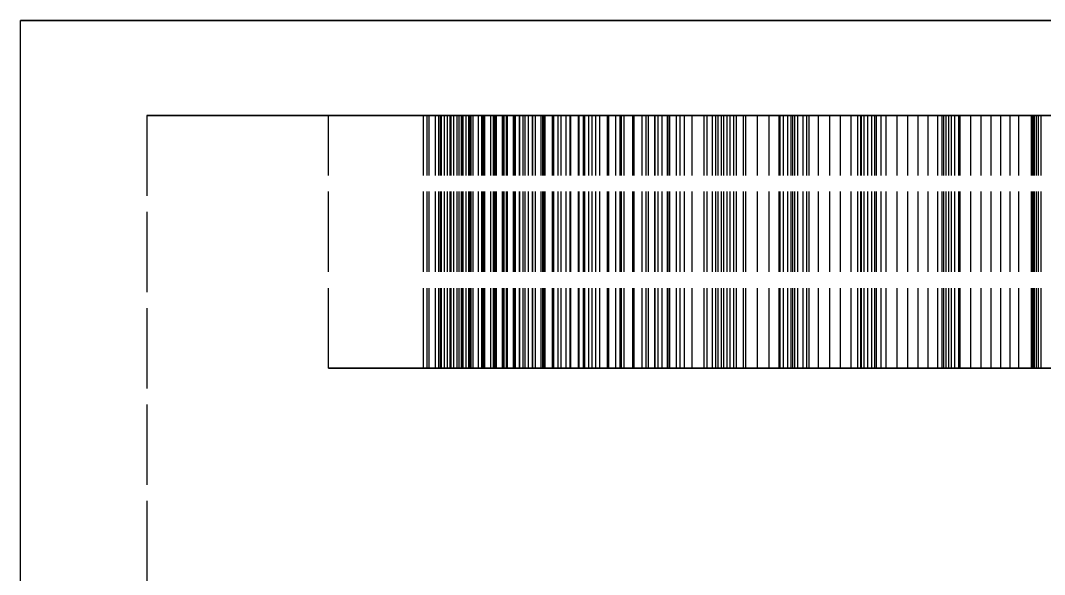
# Model space of a CAD drawing. Header units: millimetres. Extents: x -9 to 221, y -53 to 196.
# Drawn here: x 134.85 to 151.05, y 16.54 to 25.3 of the extents above; entities that cross this region are included whole.
import ezdxf

# ---------------------------------------------------------------- set-up
doc = ezdxf.new("R2010")
doc.units = ezdxf.units.MM
doc.linetypes.add('DASHED', pattern=[1.524, 1.27, -0.254])
doc.layers.add('HIDDEN', color=8, linetype='DASHED')
doc.layers.add('VISIBLE', color=7, linetype='CONTINUOUS')

msp = doc.modelspace()

# ---------------------------------------------------------------- linework, layer by layer
at = {"layer": 'HIDDEN'}
for points in [[(151.6119, 25.3), (150.85, 25.3), (150.0881, 25.3), (149.32619, 25.3), (148.56429, 25.3), (147.80238, 25.3), (147.04048, 25.3), (146.27857, 25.3), (145.51667, 25.3), (144.75476, 25.3), (143.99286, 25.3), (143.23095, 25.3), (142.46905, 25.3), (141.70714, 25.3), (140.94524, 25.3), (140.18333, 25.3), (139.42143, 25.3), (138.65952, 25.3), (137.89762, 25.3), (137.13571, 25.3), (136.37381, 25.3), (135.6119, 25.3), (134.85, 25.3)], [(151.51667, 23.8), (150.81825, 23.8), (150.11984, 23.8), (149.42143, 23.8), (148.72302, 23.8), (148.0246, 23.8), (147.32619, 23.8), (146.62778, 23.8), (145.92937, 23.8), (145.23095, 23.8), (144.53254, 23.8), (143.83413, 23.8), (143.13571, 23.8), (142.4373, 23.8), (141.73889, 23.8), (141.04048, 23.8), (140.34206, 23.8), (139.64365, 23.8), (138.94524, 23.8), (138.24683, 23.8), (137.54841, 23.8), (136.85, 23.8)], [(136.85, 23.8), (137.19921, 23.8), (137.54841, 23.8), (137.89762, 23.8), (138.24683, 23.8), (138.59603, 23.8), (138.94524, 23.8), (139.29444, 23.8), (139.64365, 23.8), (139.99286, 23.8), (140.34206, 23.8), (140.69127, 23.8), (141.04048, 23.8), (141.38968, 23.8), (141.73889, 23.8), (142.0881, 23.8), (142.4373, 23.8), (142.78651, 23.8), (143.13571, 23.8), (143.48492, 23.8), (143.83413, 23.8), (144.18333, 23.8), (144.53254, 23.8), (144.88175, 23.8), (145.23095, 23.8), (145.58016, 23.8), (145.92937, 23.8), (146.27857, 23.8), (146.62778, 23.8), (146.97698, 23.8), (147.32619, 23.8), (147.6754, 23.8), (148.0246, 23.8), (148.37381, 23.8), (148.72302, 23.8), (149.07222, 23.8), (149.42143, 23.8), (149.77063, 23.8), (150.11984, 23.8), (150.46905, 23.8), (150.81825, 23.8), (151.16746, 23.8)], [(136.85, 23.8), (136.85, -15.2)], [(151.26071, 23.8), (150.65357, 23.8), (150.04643, 23.8), (149.43929, 23.8), (148.83214, 23.8), (148.225, 23.8), (147.61786, 23.8), (147.01071, 23.8), (146.40357, 23.8), (145.79643, 23.8), (145.18929, 23.8), (144.58214, 23.8), (143.975, 23.8), (143.36786, 23.8), (142.76071, 23.8), (142.15357, 23.8), (141.54643, 23.8), (140.93929, 23.8), (140.33214, 23.8), (139.725, 23.8)], [(139.725, 23.8), (140.02857, 23.8), (140.33214, 23.8), (140.63571, 23.8), (140.93929, 23.8), (141.24286, 23.8), (141.54643, 23.8), (141.85, 23.8), (142.15357, 23.8), (142.45714, 23.8), (142.76071, 23.8), (143.06429, 23.8), (143.36786, 23.8), (143.67143, 23.8), (143.975, 23.8), (144.27857, 23.8), (144.58214, 23.8), (144.88571, 23.8), (145.18929, 23.8), (145.49286, 23.8), (145.79643, 23.8), (146.1, 23.8), (146.40357, 23.8), (146.70714, 23.8), (147.01071, 23.8), (147.31429, 23.8), (147.61786, 23.8), (147.92143, 23.8), (148.225, 23.8), (148.52857, 23.8), (148.83214, 23.8), (149.13571, 23.8), (149.43929, 23.8), (149.74286, 23.8), (150.04643, 23.8), (150.35, 23.8), (150.65357, 23.8), (150.95714, 23.8), (151.26071, 23.8)], [(139.725, 19.8), (139.725, 23.8)], [(141.4143, 23.8), (141.2258, 23.8)], [(141.2258, 23.8), (141.4143, 23.8)], [(141.2258, 19.8), (141.2258, 23.8)], [(141.2258, 19.8), (141.2258, 23.8)], [(141.31648, 23.8), (141.28548, 23.8)], [(141.28548, 23.8), (141.46556, 23.8)], [(141.46556, 23.8), (141.28548, 23.8)], [(141.28548, 23.8), (141.31648, 23.8)], [(141.28548, 19.8), (141.28548, 23.8)], [(141.28548, 19.8), (141.28548, 23.8)], [(141.51179, 23.8), (141.31648, 23.8)], [(141.31648, 23.8), (141.51179, 23.8)], [(141.31648, 19.8), (141.31648, 23.8)], [(141.31648, 19.8), (141.31648, 23.8)], [(141.60309, 23.8), (141.4143, 23.8)], [(141.4143, 23.8), (141.60309, 23.8)], [(141.4143, 19.8), (141.4143, 23.8)], [(141.4143, 19.8), (141.4143, 23.8)], [(141.46556, 23.8), (141.64653, 23.8)], [(141.64653, 23.8), (141.46556, 23.8)], [(141.46556, 19.8), (141.46556, 23.8)], [(141.46556, 19.8), (141.46556, 23.8)], [(141.55675, 23.8), (141.49502, 23.8)], [(141.49502, 23.8), (141.66515, 23.8)], [(141.66515, 23.8), (141.49502, 23.8)], [(141.49502, 23.8), (141.55675, 23.8)], [(141.49502, 19.8), (141.49502, 23.8)], [(141.49502, 19.8), (141.49502, 23.8)], [(141.7068, 23.8), (141.51179, 23.8)], [(141.51179, 23.8), (141.7068, 23.8)], [(141.51179, 19.8), (141.51179, 23.8)], [(141.51179, 19.8), (141.51179, 23.8)], [(141.7572, 23.8), (141.55675, 23.8)], [(141.55675, 23.8), (141.7572, 23.8)], [(141.55675, 19.8), (141.55675, 23.8)], [(141.55675, 19.8), (141.55675, 23.8)], [(141.7921, 23.8), (141.60309, 23.8)], [(141.60309, 23.8), (141.7921, 23.8)], [(141.60309, 19.8), (141.60309, 23.8)], [(141.60309, 19.8), (141.60309, 23.8)], [(141.64653, 23.8), (141.82832, 23.8)], [(141.82832, 23.8), (141.64653, 23.8)], [(141.64653, 19.8), (141.64653, 23.8)], [(141.64653, 19.8), (141.64653, 23.8)], [(141.66515, 23.8), (141.83674, 23.8)], [(141.83674, 23.8), (141.66515, 23.8)], [(141.66515, 19.8), (141.66515, 23.8)], [(141.66515, 19.8), (141.66515, 23.8)], [(141.90141, 23.8), (141.7068, 23.8)], [(141.7068, 23.8), (141.90141, 23.8)], [(141.7068, 19.8), (141.7068, 23.8)], [(141.7068, 19.8), (141.7068, 23.8)], [(141.95677, 23.8), (141.7572, 23.8)], [(141.7572, 23.8), (141.95677, 23.8)], [(141.7572, 19.8), (141.7572, 23.8)], [(141.7572, 19.8), (141.7572, 23.8)], [(141.98123, 23.8), (141.7921, 23.8)], [(141.7921, 23.8), (141.98123, 23.8)], [(141.7921, 19.8), (141.7921, 23.8)], [(141.7921, 19.8), (141.7921, 23.8)], [(141.82832, 23.8), (142.01089, 23.8)], [(142.01089, 23.8), (141.82832, 23.8)], [(141.82832, 19.8), (141.82832, 23.8)], [(141.82832, 19.8), (141.82832, 23.8)], [(141.83674, 23.8), (142.00977, 23.8)], [(142.00977, 23.8), (141.83674, 23.8)], [(141.83674, 19.8), (141.83674, 23.8)], [(141.83674, 19.8), (141.83674, 23.8)], [(141.94457, 23.8), (141.85262, 23.8)], [(141.85262, 23.8), (142.01135, 23.8)], [(142.01135, 23.8), (141.85262, 23.8)], [(141.85262, 23.8), (141.94457, 23.8)], [(141.85262, 19.8), (141.85262, 23.8)], [(141.85262, 19.8), (141.85262, 23.8)], [(142.09549, 23.8), (141.90141, 23.8)], [(141.90141, 23.8), (142.09549, 23.8)], [(141.90141, 19.8), (141.90141, 23.8)], [(141.90141, 19.8), (141.90141, 23.8)], [(142.14845, 23.8), (141.94457, 23.8)], [(141.94457, 23.8), (142.14845, 23.8)], [(141.94457, 19.8), (141.94457, 23.8)], [(141.94457, 19.8), (141.94457, 23.8)], [(142.15532, 23.8), (141.95677, 23.8)], [(141.95677, 23.8), (142.15532, 23.8)], [(141.95677, 19.8), (141.95677, 23.8)], [(141.95677, 19.8), (141.95677, 23.8)], [(142.1704, 23.8), (141.98123, 23.8)], [(141.98123, 23.8), (142.1704, 23.8)], [(141.98123, 19.8), (141.98123, 23.8)], [(141.98123, 19.8), (141.98123, 23.8)], [(142.00977, 23.8), (142.18421, 23.8)], [(142.18421, 23.8), (142.00977, 23.8)], [(142.00977, 19.8), (142.00977, 23.8)], [(142.00977, 19.8), (142.00977, 23.8)], [(142.01089, 23.8), (142.19419, 23.8)], [(142.19419, 23.8), (142.01089, 23.8)], [(142.01089, 19.8), (142.01089, 23.8)], [(142.01089, 19.8), (142.01089, 23.8)], [(142.01135, 23.8), (142.1721, 23.8)], [(142.1721, 23.8), (142.01135, 23.8)], [(142.01135, 19.8), (142.01135, 23.8)], [(142.01135, 19.8), (142.01135, 23.8)], [(142.28891, 23.8), (142.09549, 23.8)], [(142.09549, 23.8), (142.28891, 23.8)], [(142.09549, 19.8), (142.09549, 23.8)], [(142.09549, 19.8), (142.09549, 23.8)], [(142.35086, 23.8), (142.14845, 23.8)], [(142.14845, 23.8), (142.35086, 23.8)], [(142.14845, 19.8), (142.14845, 23.8)], [(142.14845, 19.8), (142.14845, 23.8)], [(142.35269, 23.8), (142.15532, 23.8)], [(142.15532, 23.8), (142.35269, 23.8)], [(142.15532, 19.8), (142.15532, 23.8)], [(142.15532, 19.8), (142.15532, 23.8)], [(142.3595, 23.8), (142.1704, 23.8)], [(142.1704, 23.8), (142.3595, 23.8)], [(142.1704, 19.8), (142.1704, 23.8)], [(142.1704, 19.8), (142.1704, 23.8)], [(142.1721, 23.8), (142.33489, 23.8)], [(142.33489, 23.8), (142.1721, 23.8)], [(142.1721, 19.8), (142.1721, 23.8)], [(142.1721, 19.8), (142.1721, 23.8)], [(142.18421, 23.8), (142.36008, 23.8)], [(142.36008, 23.8), (142.18421, 23.8)], [(142.18421, 19.8), (142.18421, 23.8)], [(142.18421, 19.8), (142.18421, 23.8)], [(142.19419, 23.8), (142.37819, 23.8)], [(142.37819, 23.8), (142.19419, 23.8)], [(142.19419, 19.8), (142.19419, 23.8)], [(142.19419, 19.8), (142.19419, 23.8)], [(142.4815, 23.8), (142.28891, 23.8)], [(142.28891, 23.8), (142.4815, 23.8)], [(142.28891, 19.8), (142.28891, 23.8)], [(142.28891, 19.8), (142.28891, 23.8)], [(142.33489, 23.8), (142.49972, 23.8)], [(142.49972, 23.8), (142.33489, 23.8)], [(142.33489, 19.8), (142.33489, 23.8)], [(142.33489, 19.8), (142.33489, 23.8)], [(142.55166, 23.8), (142.35086, 23.8)], [(142.35086, 23.8), (142.55166, 23.8)], [(142.35086, 19.8), (142.35086, 23.8)], [(142.35086, 19.8), (142.35086, 23.8)], [(142.54871, 23.8), (142.35269, 23.8)], [(142.35269, 23.8), (142.54871, 23.8)], [(142.35269, 19.8), (142.35269, 23.8)], [(142.35269, 19.8), (142.35269, 23.8)], [(142.47661, 23.8), (142.35524, 23.8)], [(142.35524, 23.8), (142.5012, 23.8)], [(142.5012, 23.8), (142.35524, 23.8)], [(142.35524, 23.8), (142.47661, 23.8)], [(142.35524, 19.8), (142.35524, 23.8)], [(142.35524, 19.8), (142.35524, 23.8)], [(142.37819, 23.8), (142.3595, 23.8)], [(142.3595, 23.8), (142.37819, 23.8)], [(142.3595, 19.8), (142.3595, 23.8)], [(142.3595, 19.8), (142.3595, 23.8)], [(142.36008, 23.8), (142.53741, 23.8)], [(142.53741, 23.8), (142.36008, 23.8)], [(142.36008, 19.8), (142.36008, 23.8)], [(142.36008, 19.8), (142.36008, 23.8)], [(142.37819, 19.8), (142.37819, 23.8)], [(142.37819, 19.8), (142.37819, 23.8)], [(142.68218, 23.8), (142.47661, 23.8)], [(142.47661, 23.8), (142.68218, 23.8)], [(142.47661, 19.8), (142.47661, 23.8)], [(142.47661, 19.8), (142.47661, 23.8)], [(142.53741, 23.8), (142.4815, 23.8)], [(142.4815, 23.8), (142.53741, 23.8)], [(142.4815, 19.8), (142.4815, 23.8)], [(142.4815, 19.8), (142.4815, 23.8)], [(142.49972, 23.8), (142.66666, 23.8)], [(142.66666, 23.8), (142.49972, 23.8)], [(142.49972, 19.8), (142.49972, 23.8)], [(142.49972, 19.8), (142.49972, 23.8)], [(142.5012, 23.8), (142.64975, 23.8)], [(142.64975, 23.8), (142.5012, 23.8)], [(142.5012, 19.8), (142.5012, 23.8)], [(142.5012, 19.8), (142.5012, 23.8)], [(142.53741, 19.8), (142.53741, 23.8)], [(142.53741, 19.8), (142.53741, 23.8)], [(142.74315, 23.8), (142.54871, 23.8)], [(142.54871, 23.8), (142.74315, 23.8)], [(142.54871, 19.8), (142.54871, 23.8)], [(142.54871, 19.8), (142.54871, 23.8)], [(142.75064, 23.8), (142.55166, 23.8)], [(142.55166, 23.8), (142.75064, 23.8)], [(142.55166, 19.8), (142.55166, 23.8)], [(142.55166, 19.8), (142.55166, 23.8)], [(142.64975, 23.8), (142.80091, 23.8)], [(142.80091, 23.8), (142.64975, 23.8)], [(142.64975, 19.8), (142.64975, 23.8)], [(142.64975, 19.8), (142.64975, 23.8)], [(142.66666, 23.8), (142.83581, 23.8)], [(142.83581, 23.8), (142.66666, 23.8)], [(142.66666, 19.8), (142.66666, 23.8)], [(142.66666, 19.8), (142.66666, 23.8)], [(142.88572, 23.8), (142.68218, 23.8)], [(142.68218, 23.8), (142.88572, 23.8)], [(142.68218, 19.8), (142.68218, 23.8)], [(142.68218, 19.8), (142.68218, 23.8)], [(142.83581, 23.8), (142.74315, 23.8)], [(142.74315, 23.8), (142.83581, 23.8)], [(142.74315, 19.8), (142.74315, 23.8)], [(142.74315, 19.8), (142.74315, 23.8)], [(142.94759, 23.8), (142.75064, 23.8)], [(142.75064, 23.8), (142.94759, 23.8)], [(142.75064, 19.8), (142.75064, 23.8)], [(142.75064, 19.8), (142.75064, 23.8)], [(142.80091, 23.8), (142.95473, 23.8)], [(142.95473, 23.8), (142.80091, 23.8)], [(142.80091, 19.8), (142.80091, 23.8)], [(142.80091, 19.8), (142.80091, 23.8)], [(142.83581, 19.8), (142.83581, 23.8)], [(142.83581, 19.8), (142.83581, 23.8)], [(143.08705, 23.8), (142.88572, 23.8)], [(142.88572, 23.8), (143.08705, 23.8)], [(142.88572, 19.8), (142.88572, 23.8)], [(142.88572, 19.8), (142.88572, 23.8)], [(143.14222, 23.8), (142.94759, 23.8)], [(142.94759, 23.8), (143.14222, 23.8)], [(142.94759, 19.8), (142.94759, 23.8)], [(142.94759, 19.8), (142.94759, 23.8)], [(142.95473, 23.8), (143.11131, 23.8)], [(143.11131, 23.8), (142.95473, 23.8)], [(142.95473, 19.8), (142.95473, 23.8)], [(142.95473, 19.8), (142.95473, 23.8)], [(143.14834, 23.8), (142.99858, 23.8)], [(142.99858, 23.8), (143.13055, 23.8)], [(143.13055, 23.8), (142.99858, 23.8)], [(142.99858, 23.8), (143.14834, 23.8)], [(142.99858, 19.8), (142.99858, 23.8)], [(142.99858, 19.8), (142.99858, 23.8)], [(143.28595, 23.8), (143.08705, 23.8)], [(143.08705, 23.8), (143.28595, 23.8)], [(143.08705, 19.8), (143.08705, 23.8)], [(143.08705, 19.8), (143.08705, 23.8)], [(143.11131, 23.8), (143.27083, 23.8)], [(143.27083, 23.8), (143.11131, 23.8)], [(143.11131, 19.8), (143.11131, 23.8)], [(143.11131, 19.8), (143.11131, 23.8)], [(143.13055, 23.8), (143.26562, 23.8)], [(143.26562, 23.8), (143.13055, 23.8)], [(143.13055, 19.8), (143.13055, 23.8)], [(143.13055, 19.8), (143.13055, 23.8)], [(143.27083, 23.8), (143.14222, 23.8)], [(143.14222, 23.8), (143.27083, 23.8)], [(143.14222, 19.8), (143.14222, 23.8)], [(143.14222, 19.8), (143.14222, 23.8)], [(143.35385, 23.8), (143.14834, 23.8)], [(143.14834, 23.8), (143.35385, 23.8)], [(143.14834, 19.8), (143.14834, 23.8)], [(143.14834, 19.8), (143.14834, 23.8)], [(143.26562, 23.8), (143.40385, 23.8)], [(143.40385, 23.8), (143.26562, 23.8)], [(143.26562, 19.8), (143.26562, 23.8)], [(143.26562, 19.8), (143.26562, 23.8)], [(143.27083, 19.8), (143.27083, 23.8)], [(143.27083, 19.8), (143.27083, 23.8)], [(143.48215, 23.8), (143.28595, 23.8)], [(143.28595, 23.8), (143.48215, 23.8)], [(143.28595, 19.8), (143.28595, 23.8)], [(143.28595, 19.8), (143.28595, 23.8)], [(143.55678, 23.8), (143.35385, 23.8)], [(143.35385, 23.8), (143.55678, 23.8)], [(143.35385, 19.8), (143.35385, 23.8)], [(143.35385, 19.8), (143.35385, 23.8)], [(143.40385, 23.8), (143.54535, 23.8)], [(143.54535, 23.8), (143.40385, 23.8)], [(143.40385, 19.8), (143.40385, 23.8)], [(143.40385, 19.8), (143.40385, 23.8)], [(143.6753, 23.8), (143.48215, 23.8)], [(143.48215, 23.8), (143.6753, 23.8)], [(143.48215, 19.8), (143.48215, 23.8)], [(143.48215, 19.8), (143.48215, 23.8)], [(143.54535, 23.8), (143.69024, 23.8)], [(143.69024, 23.8), (143.54535, 23.8)], [(143.54535, 19.8), (143.54535, 23.8)], [(143.54535, 19.8), (143.54535, 23.8)], [(143.75693, 23.8), (143.55678, 23.8)], [(143.55678, 23.8), (143.75693, 23.8)], [(143.55678, 19.8), (143.55678, 23.8)], [(143.55678, 19.8), (143.55678, 23.8)], [(143.83877, 23.8), (143.6753, 23.8)], [(143.6753, 23.8), (143.83877, 23.8)], [(143.6753, 19.8), (143.6753, 23.8)], [(143.6753, 19.8), (143.6753, 23.8)], [(143.69024, 23.8), (143.83877, 23.8)], [(143.83877, 23.8), (143.69024, 23.8)], [(143.69024, 19.8), (143.69024, 23.8)], [(143.69024, 19.8), (143.69024, 23.8)], [(143.95404, 23.8), (143.75693, 23.8)], [(143.75693, 23.8), (143.95404, 23.8)], [(143.75693, 19.8), (143.75693, 23.8)], [(143.75693, 19.8), (143.75693, 23.8)], [(143.95404, 23.8), (143.77717, 23.8)], [(143.77717, 23.8), (143.894, 23.8)], [(143.894, 23.8), (143.77717, 23.8)], [(143.77717, 23.8), (143.95404, 23.8)], [(143.77717, 19.8), (143.77717, 23.8)], [(143.77717, 19.8), (143.77717, 23.8)], [(143.83877, 19.8), (143.83877, 23.8)], [(143.83877, 19.8), (143.83877, 23.8)], [(143.894, 23.8), (144.01445, 23.8)], [(144.01445, 23.8), (143.894, 23.8)], [(143.894, 19.8), (143.894, 23.8)], [(143.894, 19.8), (143.894, 23.8)], [(144.15774, 23.8), (143.95404, 23.8)], [(144.14782, 23.8), (143.95404, 23.8)], [(143.95404, 23.8), (144.14782, 23.8)], [(143.95404, 23.8), (144.15774, 23.8)], [(143.95404, 19.8), (143.95404, 23.8)], [(143.95404, 19.8), (143.95404, 23.8)], [(143.95404, 19.8), (143.95404, 23.8)], [(143.95404, 19.8), (143.95404, 23.8)], [(144.01445, 23.8), (144.13858, 23.8)], [(144.13858, 23.8), (144.01445, 23.8)], [(144.01445, 19.8), (144.01445, 23.8)], [(144.01445, 19.8), (144.01445, 23.8)], [(144.13858, 23.8), (144.26654, 23.8)], [(144.26654, 23.8), (144.13858, 23.8)], [(144.13858, 19.8), (144.13858, 23.8)], [(144.13858, 19.8), (144.13858, 23.8)], [(144.33785, 23.8), (144.14782, 23.8)], [(144.14782, 23.8), (144.33785, 23.8)], [(144.14782, 19.8), (144.14782, 23.8)], [(144.14782, 19.8), (144.14782, 23.8)], [(144.35832, 23.8), (144.15774, 23.8)], [(144.15774, 23.8), (144.35832, 23.8)], [(144.15774, 19.8), (144.15774, 23.8)], [(144.15774, 19.8), (144.15774, 23.8)], [(144.26654, 23.8), (144.39851, 23.8)], [(144.39851, 23.8), (144.26654, 23.8)], [(144.26654, 19.8), (144.26654, 23.8)], [(144.26654, 19.8), (144.26654, 23.8)], [(144.53478, 23.8), (144.33785, 23.8)], [(144.33785, 23.8), (144.53478, 23.8)], [(144.33785, 19.8), (144.33785, 23.8)], [(144.33785, 19.8), (144.33785, 23.8)], [(144.55557, 23.8), (144.35832, 23.8)], [(144.35832, 23.8), (144.55557, 23.8)], [(144.35832, 19.8), (144.35832, 23.8)], [(144.35832, 19.8), (144.35832, 23.8)], [(144.39851, 23.8), (144.53478, 23.8)], [(144.53478, 23.8), (144.39851, 23.8)], [(144.39851, 19.8), (144.39851, 23.8)], [(144.39851, 19.8), (144.39851, 23.8)], [(144.53478, 19.8), (144.53478, 23.8)], [(144.53478, 19.8), (144.53478, 23.8)], [(144.74922, 23.8), (144.55557, 23.8)], [(144.55557, 23.8), (144.74922, 23.8)], [(144.55557, 19.8), (144.55557, 23.8)], [(144.55557, 19.8), (144.55557, 23.8)], [(144.88682, 23.8), (144.68435, 23.8)], [(144.68435, 23.8), (144.78505, 23.8)], [(144.78505, 23.8), (144.68435, 23.8)], [(144.68435, 23.8), (144.88682, 23.8)], [(144.68435, 19.8), (144.68435, 23.8)], [(144.68435, 19.8), (144.68435, 23.8)], [(144.93892, 23.8), (144.74922, 23.8)], [(144.74922, 23.8), (144.93892, 23.8)], [(144.74922, 19.8), (144.74922, 23.8)], [(144.74922, 19.8), (144.74922, 23.8)], [(144.78505, 23.8), (144.88984, 23.8)], [(144.88984, 23.8), (144.78505, 23.8)], [(144.78505, 19.8), (144.78505, 23.8)], [(144.78505, 19.8), (144.78505, 23.8)], [(145.08697, 23.8), (144.88682, 23.8)], [(144.88682, 23.8), (145.08697, 23.8)], [(144.88682, 19.8), (144.88682, 23.8)], [(144.88682, 19.8), (144.88682, 23.8)], [(144.88984, 23.8), (144.99882, 23.8)], [(144.99882, 23.8), (144.88984, 23.8)], [(144.88984, 19.8), (144.88984, 23.8)], [(144.88984, 19.8), (144.88984, 23.8)], [(145.12421, 23.8), (144.93892, 23.8)], [(144.93892, 23.8), (145.12421, 23.8)], [(144.93892, 19.8), (144.93892, 23.8)], [(144.93892, 19.8), (144.93892, 23.8)], [(144.99882, 23.8), (145.11215, 23.8)], [(145.11215, 23.8), (144.99882, 23.8)], [(144.99882, 19.8), (144.99882, 23.8)], [(144.99882, 19.8), (144.99882, 23.8)], [(145.2835, 23.8), (145.08697, 23.8)], [(145.08697, 23.8), (145.2835, 23.8)], [(145.08697, 19.8), (145.08697, 23.8)], [(145.08697, 19.8), (145.08697, 23.8)], [(145.11215, 23.8), (145.23007, 23.8)], [(145.23007, 23.8), (145.11215, 23.8)], [(145.11215, 19.8), (145.11215, 23.8)], [(145.11215, 19.8), (145.11215, 23.8)], [(145.35292, 23.8), (145.12421, 23.8)], [(145.12421, 23.8), (145.35292, 23.8)], [(145.12421, 19.8), (145.12421, 23.8)], [(145.12421, 19.8), (145.12421, 23.8)], [(145.23007, 23.8), (145.35292, 23.8)], [(145.35292, 23.8), (145.23007, 23.8)], [(145.23007, 19.8), (145.23007, 23.8)], [(145.23007, 19.8), (145.23007, 23.8)], [(145.47618, 23.8), (145.2835, 23.8)], [(145.2835, 23.8), (145.47618, 23.8)], [(145.2835, 19.8), (145.2835, 23.8)], [(145.2835, 19.8), (145.2835, 23.8)], [(145.35292, 19.8), (145.35292, 23.8)], [(145.35292, 19.8), (145.35292, 23.8)], [(145.66471, 23.8), (145.47618, 23.8)], [(145.47618, 23.8), (145.66471, 23.8)], [(145.47618, 19.8), (145.47618, 23.8)], [(145.47618, 19.8), (145.47618, 23.8)], [(145.84871, 23.8), (145.66471, 23.8)], [(145.66471, 23.8), (145.84871, 23.8)], [(145.66471, 19.8), (145.66471, 23.8)], [(145.66471, 19.8), (145.66471, 23.8)], [(145.93874, 23.8), (145.71238, 23.8)], [(145.71238, 23.8), (145.79611, 23.8)], [(145.79611, 23.8), (145.71238, 23.8)], [(145.71238, 23.8), (145.93874, 23.8)], [(145.71238, 19.8), (145.71238, 23.8)], [(145.71238, 19.8), (145.71238, 23.8)], [(145.79611, 23.8), (145.88435, 23.8)], [(145.88435, 23.8), (145.79611, 23.8)], [(145.79611, 19.8), (145.79611, 23.8)], [(145.79611, 19.8), (145.79611, 23.8)], [(146.02767, 23.8), (145.84871, 23.8)], [(145.84871, 23.8), (146.02767, 23.8)], [(145.84871, 19.8), (145.84871, 23.8)], [(145.84871, 19.8), (145.84871, 23.8)], [(145.88435, 23.8), (145.97724, 23.8)], [(145.97724, 23.8), (145.88435, 23.8)], [(145.88435, 19.8), (145.88435, 23.8)], [(145.88435, 19.8), (145.88435, 23.8)], [(146.13362, 23.8), (145.93874, 23.8)], [(145.93874, 23.8), (146.13362, 23.8)], [(145.93874, 19.8), (145.93874, 23.8)], [(145.93874, 19.8), (145.93874, 23.8)], [(145.97724, 23.8), (146.07497, 23.8)], [(146.07497, 23.8), (145.97724, 23.8)], [(145.97724, 19.8), (145.97724, 23.8)], [(145.97724, 19.8), (145.97724, 23.8)], [(146.28622, 23.8), (146.02767, 23.8)], [(146.02767, 23.8), (146.28622, 23.8)], [(146.02767, 19.8), (146.02767, 23.8)], [(146.02767, 19.8), (146.02767, 23.8)], [(146.07497, 23.8), (146.17783, 23.8)], [(146.17783, 23.8), (146.07497, 23.8)], [(146.07497, 19.8), (146.07497, 23.8)], [(146.07497, 19.8), (146.07497, 23.8)], [(146.32442, 23.8), (146.13362, 23.8)], [(146.13362, 23.8), (146.32442, 23.8)], [(146.13362, 19.8), (146.13362, 23.8)], [(146.13362, 19.8), (146.13362, 23.8)], [(146.17783, 23.8), (146.28622, 23.8)], [(146.28622, 23.8), (146.17783, 23.8)], [(146.17783, 19.8), (146.17783, 23.8)], [(146.17783, 19.8), (146.17783, 23.8)], [(146.28622, 19.8), (146.28622, 23.8)], [(146.28622, 19.8), (146.28622, 23.8)], [(146.51088, 23.8), (146.32442, 23.8)], [(146.32442, 23.8), (146.51088, 23.8)], [(146.32442, 19.8), (146.32442, 23.8)], [(146.32442, 19.8), (146.32442, 23.8)], [(146.69268, 23.8), (146.51088, 23.8)], [(146.51088, 23.8), (146.69268, 23.8)], [(146.51088, 19.8), (146.51088, 23.8)], [(146.51088, 19.8), (146.51088, 23.8)], [(146.86942, 23.8), (146.69268, 23.8)], [(146.69268, 23.8), (146.86942, 23.8)], [(146.69268, 19.8), (146.69268, 23.8)], [(146.69268, 19.8), (146.69268, 23.8)], [(147.1008, 23.8), (146.85251, 23.8)], [(146.85251, 23.8), (146.91853, 23.8)], [(146.91853, 23.8), (146.85251, 23.8)], [(146.85251, 23.8), (147.1008, 23.8)], [(146.85251, 19.8), (146.85251, 23.8)], [(146.85251, 19.8), (146.85251, 23.8)], [(147.04053, 23.8), (146.86942, 23.8)], [(146.86942, 23.8), (147.04053, 23.8)], [(146.86942, 19.8), (146.86942, 23.8)], [(146.86942, 19.8), (146.86942, 23.8)], [(146.91853, 23.8), (146.98946, 23.8)], [(146.98946, 23.8), (146.91853, 23.8)], [(146.91853, 19.8), (146.91853, 23.8)], [(146.91853, 19.8), (146.91853, 23.8)], [(146.98946, 23.8), (147.06548, 23.8)], [(147.06548, 23.8), (146.98946, 23.8)], [(146.98946, 19.8), (146.98946, 23.8)], [(146.98946, 19.8), (146.98946, 23.8)], [(147.3267, 23.8), (147.04053, 23.8)], [(147.04053, 23.8), (147.3267, 23.8)], [(147.04053, 19.8), (147.04053, 23.8)], [(147.04053, 19.8), (147.04053, 23.8)], [(147.06548, 23.8), (147.14679, 23.8)], [(147.14679, 23.8), (147.06548, 23.8)], [(147.06548, 19.8), (147.06548, 23.8)], [(147.06548, 19.8), (147.06548, 23.8)], [(147.28876, 23.8), (147.1008, 23.8)], [(147.1008, 23.8), (147.28876, 23.8)], [(147.1008, 19.8), (147.1008, 23.8)], [(147.1008, 19.8), (147.1008, 23.8)], [(147.14679, 23.8), (147.23371, 23.8)], [(147.23371, 23.8), (147.14679, 23.8)], [(147.14679, 19.8), (147.14679, 23.8)], [(147.14679, 19.8), (147.14679, 23.8)], [(147.23371, 23.8), (147.3267, 23.8)], [(147.3267, 23.8), (147.23371, 23.8)], [(147.23371, 19.8), (147.23371, 23.8)], [(147.23371, 19.8), (147.23371, 23.8)], [(147.4722, 23.8), (147.28876, 23.8)], [(147.28876, 23.8), (147.4722, 23.8)], [(147.28876, 19.8), (147.28876, 23.8)], [(147.28876, 19.8), (147.28876, 23.8)], [(147.3267, 19.8), (147.3267, 23.8)], [(147.3267, 19.8), (147.3267, 23.8)], [(147.65085, 23.8), (147.4722, 23.8)], [(147.4722, 23.8), (147.65085, 23.8)], [(147.4722, 19.8), (147.4722, 23.8)], [(147.4722, 19.8), (147.4722, 23.8)], [(147.82438, 23.8), (147.65085, 23.8)], [(147.65085, 23.8), (147.82438, 23.8)], [(147.65085, 19.8), (147.65085, 23.8)], [(147.65085, 19.8), (147.65085, 23.8)], [(147.99234, 23.8), (147.82438, 23.8)], [(147.82438, 23.8), (147.99234, 23.8)], [(147.82438, 19.8), (147.82438, 23.8)], [(147.82438, 19.8), (147.82438, 23.8)], [(148.15414, 23.8), (147.99234, 23.8)], [(147.99234, 23.8), (148.15414, 23.8)], [(147.99234, 19.8), (147.99234, 23.8)], [(147.99234, 19.8), (147.99234, 23.8)], [(148.36311, 23.8), (148.09499, 23.8)], [(148.09499, 23.8), (148.14275, 23.8)], [(148.14275, 23.8), (148.09499, 23.8)], [(148.09499, 23.8), (148.36311, 23.8)], [(148.09499, 19.8), (148.09499, 23.8)], [(148.09499, 19.8), (148.09499, 23.8)], [(148.14275, 23.8), (148.19577, 23.8)], [(148.19577, 23.8), (148.14275, 23.8)], [(148.14275, 19.8), (148.14275, 23.8)], [(148.14275, 19.8), (148.14275, 23.8)], [(148.4655, 23.8), (148.15414, 23.8)], [(148.15414, 23.8), (148.4655, 23.8)], [(148.15414, 19.8), (148.15414, 23.8)], [(148.15414, 19.8), (148.15414, 23.8)], [(148.19577, 23.8), (148.25426, 23.8)], [(148.25426, 23.8), (148.19577, 23.8)], [(148.19577, 19.8), (148.19577, 23.8)], [(148.19577, 19.8), (148.19577, 23.8)], [(148.25426, 23.8), (148.31845, 23.8)], [(148.31845, 23.8), (148.25426, 23.8)], [(148.25426, 19.8), (148.25426, 23.8)], [(148.25426, 19.8), (148.25426, 23.8)], [(148.31845, 23.8), (148.38869, 23.8)], [(148.38869, 23.8), (148.31845, 23.8)], [(148.31845, 19.8), (148.31845, 23.8)], [(148.31845, 19.8), (148.31845, 23.8)], [(148.54254, 23.8), (148.36311, 23.8)], [(148.36311, 23.8), (148.54254, 23.8)], [(148.36311, 19.8), (148.36311, 23.8)], [(148.36311, 19.8), (148.36311, 23.8)], [(148.38869, 23.8), (148.4655, 23.8)], [(148.4655, 23.8), (148.38869, 23.8)], [(148.38869, 19.8), (148.38869, 23.8)], [(148.38869, 19.8), (148.38869, 23.8)], [(148.4655, 19.8), (148.4655, 23.8)], [(148.4655, 19.8), (148.4655, 23.8)], [(148.71706, 23.8), (148.54254, 23.8)], [(148.54254, 23.8), (148.71706, 23.8)], [(148.54254, 19.8), (148.54254, 23.8)], [(148.54254, 19.8), (148.54254, 23.8)], [(148.88638, 23.8), (148.71706, 23.8)], [(148.71706, 23.8), (148.88638, 23.8)], [(148.71706, 19.8), (148.71706, 23.8)], [(148.71706, 19.8), (148.71706, 23.8)], [(149.05014, 23.8), (148.88638, 23.8)], [(148.88638, 23.8), (149.05014, 23.8)], [(148.88638, 19.8), (148.88638, 23.8)], [(148.88638, 19.8), (148.88638, 23.8)], [(149.2079, 23.8), (149.05014, 23.8)], [(149.05014, 23.8), (149.2079, 23.8)], [(149.05014, 19.8), (149.05014, 23.8)], [(149.05014, 19.8), (149.05014, 23.8)], [(149.35901, 23.8), (149.2079, 23.8)], [(149.2079, 23.8), (149.35901, 23.8)], [(149.2079, 19.8), (149.2079, 23.8)], [(149.2079, 19.8), (149.2079, 23.8)], [(149.69289, 23.8), (149.35901, 23.8)], [(149.35901, 23.8), (149.69289, 23.8)], [(149.35901, 19.8), (149.35901, 23.8)], [(149.35901, 19.8), (149.35901, 23.8)], [(149.71489, 23.8), (149.42922, 23.8)], [(149.42922, 23.8), (149.45831, 23.8)], [(149.45831, 23.8), (149.42922, 23.8)], [(149.42922, 23.8), (149.71489, 23.8)], [(149.42922, 19.8), (149.42922, 23.8)], [(149.42922, 19.8), (149.42922, 23.8)], [(149.45831, 23.8), (149.49298, 23.8)], [(149.49298, 23.8), (149.45831, 23.8)], [(149.45831, 19.8), (149.45831, 23.8)], [(149.45831, 19.8), (149.45831, 23.8)], [(149.49298, 23.8), (149.53344, 23.8)], [(149.53344, 23.8), (149.49298, 23.8)], [(149.49298, 19.8), (149.49298, 23.8)], [(149.49298, 19.8), (149.49298, 23.8)], [(149.53344, 23.8), (149.57996, 23.8)], [(149.57996, 23.8), (149.53344, 23.8)], [(149.53344, 19.8), (149.53344, 23.8)], [(149.53344, 19.8), (149.53344, 23.8)], [(149.57996, 23.8), (149.63292, 23.8)], [(149.63292, 23.8), (149.57996, 23.8)], [(149.57996, 19.8), (149.57996, 23.8)], [(149.57996, 19.8), (149.57996, 23.8)], [(149.63292, 23.8), (149.69289, 23.8)], [(149.69289, 23.8), (149.63292, 23.8)], [(149.63292, 19.8), (149.63292, 23.8)], [(149.63292, 19.8), (149.63292, 23.8)], [(149.69289, 19.8), (149.69289, 23.8)], [(149.69289, 19.8), (149.69289, 23.8)], [(149.88426, 23.8), (149.71489, 23.8)], [(149.71489, 23.8), (149.88426, 23.8)], [(149.71489, 19.8), (149.71489, 23.8)], [(149.71489, 19.8), (149.71489, 23.8)], [(150.04836, 23.8), (149.88426, 23.8)], [(149.88426, 23.8), (150.04836, 23.8)], [(149.88426, 19.8), (149.88426, 23.8)], [(149.88426, 19.8), (149.88426, 23.8)], [(150.2069, 23.8), (150.04836, 23.8)], [(150.04836, 23.8), (150.2069, 23.8)], [(150.04836, 19.8), (150.04836, 23.8)], [(150.04836, 19.8), (150.04836, 23.8)], [(150.35951, 23.8), (150.2069, 23.8)], [(150.2069, 23.8), (150.35951, 23.8)], [(150.2069, 19.8), (150.2069, 23.8)], [(150.2069, 19.8), (150.2069, 23.8)], [(150.50572, 23.8), (150.35951, 23.8)], [(150.35951, 23.8), (150.50572, 23.8)], [(150.35951, 19.8), (150.35951, 23.8)], [(150.35951, 19.8), (150.35951, 23.8)], [(150.64485, 23.8), (150.50572, 23.8)], [(150.50572, 23.8), (150.64485, 23.8)], [(150.50572, 19.8), (150.50572, 23.8)], [(150.50572, 19.8), (150.50572, 23.8)], [(150.99841, 23.8), (150.64485, 23.8)], [(150.64485, 23.8), (150.99841, 23.8)], [(150.64485, 19.8), (150.64485, 23.8)], [(150.64485, 19.8), (150.64485, 23.8)], [(151.1446, 23.8), (150.84384, 23.8)], [(150.84384, 23.8), (150.85401, 23.8)], [(150.85401, 23.8), (150.84384, 23.8)], [(150.84384, 23.8), (151.1446, 23.8)], [(150.84384, 19.8), (150.84384, 23.8)], [(150.84384, 19.8), (150.84384, 23.8)], [(150.85401, 23.8), (150.87002, 23.8)], [(150.87002, 23.8), (150.85401, 23.8)], [(150.85401, 19.8), (150.85401, 23.8)], [(150.85401, 19.8), (150.85401, 23.8)], [(150.87002, 23.8), (150.8921, 23.8)], [(150.8921, 23.8), (150.87002, 23.8)], [(150.87002, 19.8), (150.87002, 23.8)], [(150.87002, 19.8), (150.87002, 23.8)], [(150.8921, 23.8), (150.92056, 23.8)], [(150.92056, 23.8), (150.8921, 23.8)], [(150.8921, 19.8), (150.8921, 23.8)], [(150.8921, 19.8), (150.8921, 23.8)], [(150.92056, 23.8), (150.95579, 23.8)], [(150.95579, 23.8), (150.92056, 23.8)], [(150.92056, 19.8), (150.92056, 23.8)], [(150.92056, 19.8), (150.92056, 23.8)], [(150.95579, 23.8), (150.99841, 23.8)], [(150.99841, 23.8), (150.95579, 23.8)], [(150.95579, 19.8), (150.95579, 23.8)], [(150.95579, 19.8), (150.95579, 23.8)], [(150.99841, 19.8), (150.99841, 23.8)], [(150.99841, 19.8), (150.99841, 23.8)], [(151.26071, 19.8), (150.65357, 19.8), (150.04643, 19.8), (149.43929, 19.8), (148.83214, 19.8), (148.225, 19.8), (147.61786, 19.8), (147.01071, 19.8), (146.40357, 19.8), (145.79643, 19.8), (145.18929, 19.8), (144.58214, 19.8), (143.975, 19.8), (143.36786, 19.8), (142.76071, 19.8), (142.15357, 19.8), (141.54643, 19.8), (140.93929, 19.8), (140.33214, 19.8), (139.725, 19.8)], [(139.725, 19.8), (140.02857, 19.8), (140.33214, 19.8), (140.63571, 19.8), (140.93929, 19.8), (141.24286, 19.8), (141.54643, 19.8), (141.85, 19.8), (142.15357, 19.8), (142.45714, 19.8), (142.76071, 19.8), (143.06429, 19.8), (143.36786, 19.8), (143.67143, 19.8), (143.975, 19.8), (144.27857, 19.8), (144.58214, 19.8), (144.88571, 19.8), (145.18929, 19.8), (145.49286, 19.8), (145.79643, 19.8), (146.1, 19.8), (146.40357, 19.8), (146.70714, 19.8), (147.01071, 19.8), (147.31429, 19.8), (147.61786, 19.8), (147.92143, 19.8), (148.225, 19.8), (148.52857, 19.8), (148.83214, 19.8), (149.13571, 19.8), (149.43929, 19.8), (149.74286, 19.8), (150.04643, 19.8), (150.35, 19.8), (150.65357, 19.8), (150.95714, 19.8), (151.26071, 19.8)], [(141.4143, 19.8), (141.2258, 19.8)], [(141.2258, 19.8), (141.4143, 19.8)], [(141.31648, 19.8), (141.28548, 19.8)], [(141.28548, 19.8), (141.46556, 19.8)], [(141.46556, 19.8), (141.28548, 19.8)], [(141.28548, 19.8), (141.31648, 19.8)], [(141.51179, 19.8), (141.31648, 19.8)], [(141.31648, 19.8), (141.51179, 19.8)], [(141.60309, 19.8), (141.4143, 19.8)], [(141.4143, 19.8), (141.60309, 19.8)], [(141.46556, 19.8), (141.64653, 19.8)], [(141.64653, 19.8), (141.46556, 19.8)], [(141.55675, 19.8), (141.49502, 19.8)], [(141.49502, 19.8), (141.66515, 19.8)], [(141.66515, 19.8), (141.49502, 19.8)], [(141.49502, 19.8), (141.55675, 19.8)], [(141.7068, 19.8), (141.51179, 19.8)], [(141.51179, 19.8), (141.7068, 19.8)], [(141.7572, 19.8), (141.55675, 19.8)], [(141.55675, 19.8), (141.7572, 19.8)], [(141.7921, 19.8), (141.60309, 19.8)], [(141.60309, 19.8), (141.7921, 19.8)], [(141.64653, 19.8), (141.82832, 19.8)], [(141.82832, 19.8), (141.64653, 19.8)], [(141.66515, 19.8), (141.83674, 19.8)], [(141.83674, 19.8), (141.66515, 19.8)], [(141.90141, 19.8), (141.7068, 19.8)], [(141.7068, 19.8), (141.90141, 19.8)], [(141.95677, 19.8), (141.7572, 19.8)], [(141.7572, 19.8), (141.95677, 19.8)], [(141.98123, 19.8), (141.7921, 19.8)], [(141.7921, 19.8), (141.98123, 19.8)], [(141.82832, 19.8), (142.01089, 19.8)], [(142.01089, 19.8), (141.82832, 19.8)], [(141.83674, 19.8), (142.00977, 19.8)], [(142.00977, 19.8), (141.83674, 19.8)], [(141.94457, 19.8), (141.85262, 19.8)], [(141.85262, 19.8), (142.01135, 19.8)], [(142.01135, 19.8), (141.85262, 19.8)], [(141.85262, 19.8), (141.94457, 19.8)], [(142.09549, 19.8), (141.90141, 19.8)], [(141.90141, 19.8), (142.09549, 19.8)], [(142.14845, 19.8), (141.94457, 19.8)], [(141.94457, 19.8), (142.14845, 19.8)], [(142.15532, 19.8), (141.95677, 19.8)], [(141.95677, 19.8), (142.15532, 19.8)], [(142.1704, 19.8), (141.98123, 19.8)], [(141.98123, 19.8), (142.1704, 19.8)], [(142.00977, 19.8), (142.18421, 19.8)], [(142.18421, 19.8), (142.00977, 19.8)], [(142.01089, 19.8), (142.19419, 19.8)], [(142.19419, 19.8), (142.01089, 19.8)], [(142.01135, 19.8), (142.1721, 19.8)], [(142.1721, 19.8), (142.01135, 19.8)], [(142.28891, 19.8), (142.09549, 19.8)], [(142.09549, 19.8), (142.28891, 19.8)], [(142.35086, 19.8), (142.14845, 19.8)], [(142.14845, 19.8), (142.35086, 19.8)], [(142.35269, 19.8), (142.15532, 19.8)], [(142.15532, 19.8), (142.35269, 19.8)], [(142.3595, 19.8), (142.1704, 19.8)], [(142.1704, 19.8), (142.3595, 19.8)], [(142.1721, 19.8), (142.33489, 19.8)], [(142.33489, 19.8), (142.1721, 19.8)], [(142.18421, 19.8), (142.36008, 19.8)], [(142.36008, 19.8), (142.18421, 19.8)], [(142.19419, 19.8), (142.37819, 19.8)], [(142.37819, 19.8), (142.19419, 19.8)], [(142.4815, 19.8), (142.28891, 19.8)], [(142.28891, 19.8), (142.4815, 19.8)], [(142.33489, 19.8), (142.49972, 19.8)], [(142.49972, 19.8), (142.33489, 19.8)], [(142.55166, 19.8), (142.35086, 19.8)], [(142.35086, 19.8), (142.55166, 19.8)], [(142.54871, 19.8), (142.35269, 19.8)], [(142.35269, 19.8), (142.54871, 19.8)], [(142.47661, 19.8), (142.35524, 19.8)], [(142.35524, 19.8), (142.5012, 19.8)], [(142.5012, 19.8), (142.35524, 19.8)], [(142.35524, 19.8), (142.47661, 19.8)], [(142.37819, 19.8), (142.3595, 19.8)], [(142.3595, 19.8), (142.37819, 19.8)], [(142.36008, 19.8), (142.53741, 19.8)], [(142.53741, 19.8), (142.36008, 19.8)], [(142.68218, 19.8), (142.47661, 19.8)], [(142.47661, 19.8), (142.68218, 19.8)], [(142.53741, 19.8), (142.4815, 19.8)], [(142.4815, 19.8), (142.53741, 19.8)], [(142.49972, 19.8), (142.66666, 19.8)], [(142.66666, 19.8), (142.49972, 19.8)], [(142.5012, 19.8), (142.64975, 19.8)], [(142.64975, 19.8), (142.5012, 19.8)], [(142.74315, 19.8), (142.54871, 19.8)], [(142.54871, 19.8), (142.74315, 19.8)], [(142.75064, 19.8), (142.55166, 19.8)], [(142.55166, 19.8), (142.75064, 19.8)], [(142.64975, 19.8), (142.80091, 19.8)], [(142.80091, 19.8), (142.64975, 19.8)], [(142.66666, 19.8), (142.83581, 19.8)], [(142.83581, 19.8), (142.66666, 19.8)], [(142.88572, 19.8), (142.68218, 19.8)], [(142.68218, 19.8), (142.88572, 19.8)], [(142.83581, 19.8), (142.74315, 19.8)], [(142.74315, 19.8), (142.83581, 19.8)], [(142.94759, 19.8), (142.75064, 19.8)], [(142.75064, 19.8), (142.94759, 19.8)], [(142.80091, 19.8), (142.95473, 19.8)], [(142.95473, 19.8), (142.80091, 19.8)], [(143.08705, 19.8), (142.88572, 19.8)], [(142.88572, 19.8), (143.08705, 19.8)], [(143.14222, 19.8), (142.94759, 19.8)], [(142.94759, 19.8), (143.14222, 19.8)], [(142.95473, 19.8), (143.11131, 19.8)], [(143.11131, 19.8), (142.95473, 19.8)], [(143.14834, 19.8), (142.99858, 19.8)], [(142.99858, 19.8), (143.13055, 19.8)], [(143.13055, 19.8), (142.99858, 19.8)], [(142.99858, 19.8), (143.14834, 19.8)], [(143.28595, 19.8), (143.08705, 19.8)], [(143.08705, 19.8), (143.28595, 19.8)], [(143.11131, 19.8), (143.27083, 19.8)], [(143.27083, 19.8), (143.11131, 19.8)], [(143.13055, 19.8), (143.26562, 19.8)], [(143.26562, 19.8), (143.13055, 19.8)], [(143.27083, 19.8), (143.14222, 19.8)], [(143.14222, 19.8), (143.27083, 19.8)], [(143.35385, 19.8), (143.14834, 19.8)], [(143.14834, 19.8), (143.35385, 19.8)], [(143.26562, 19.8), (143.40385, 19.8)], [(143.40385, 19.8), (143.26562, 19.8)], [(143.48215, 19.8), (143.28595, 19.8)], [(143.28595, 19.8), (143.48215, 19.8)], [(143.55678, 19.8), (143.35385, 19.8)], [(143.35385, 19.8), (143.55678, 19.8)], [(143.40385, 19.8), (143.54535, 19.8)], [(143.54535, 19.8), (143.40385, 19.8)], [(143.6753, 19.8), (143.48215, 19.8)], [(143.48215, 19.8), (143.6753, 19.8)], [(143.54535, 19.8), (143.69024, 19.8)], [(143.69024, 19.8), (143.54535, 19.8)], [(143.75693, 19.8), (143.55678, 19.8)], [(143.55678, 19.8), (143.75693, 19.8)], [(143.83877, 19.8), (143.6753, 19.8)], [(143.6753, 19.8), (143.83877, 19.8)], [(143.69024, 19.8), (143.83877, 19.8)], [(143.83877, 19.8), (143.69024, 19.8)], [(143.95404, 19.8), (143.75693, 19.8)], [(143.75693, 19.8), (143.95404, 19.8)], [(143.95404, 19.8), (143.77717, 19.8)], [(143.77717, 19.8), (143.894, 19.8)], [(143.894, 19.8), (143.77717, 19.8)], [(143.77717, 19.8), (143.95404, 19.8)], [(143.894, 19.8), (144.01445, 19.8)], [(144.01445, 19.8), (143.894, 19.8)], [(144.15774, 19.8), (143.95404, 19.8)], [(144.14782, 19.8), (143.95404, 19.8)], [(143.95404, 19.8), (144.14782, 19.8)], [(143.95404, 19.8), (144.15774, 19.8)], [(144.01445, 19.8), (144.13858, 19.8)], [(144.13858, 19.8), (144.01445, 19.8)], [(144.13858, 19.8), (144.26654, 19.8)], [(144.26654, 19.8), (144.13858, 19.8)], [(144.33785, 19.8), (144.14782, 19.8)], [(144.14782, 19.8), (144.33785, 19.8)], [(144.35832, 19.8), (144.15774, 19.8)], [(144.15774, 19.8), (144.35832, 19.8)], [(144.26654, 19.8), (144.39851, 19.8)], [(144.39851, 19.8), (144.26654, 19.8)], [(144.53478, 19.8), (144.33785, 19.8)], [(144.33785, 19.8), (144.53478, 19.8)], [(144.55557, 19.8), (144.35832, 19.8)], [(144.35832, 19.8), (144.55557, 19.8)], [(144.39851, 19.8), (144.53478, 19.8)], [(144.53478, 19.8), (144.39851, 19.8)], [(144.74922, 19.8), (144.55557, 19.8)], [(144.55557, 19.8), (144.74922, 19.8)], [(144.88682, 19.8), (144.68435, 19.8)], [(144.68435, 19.8), (144.78505, 19.8)], [(144.78505, 19.8), (144.68435, 19.8)], [(144.68435, 19.8), (144.88682, 19.8)], [(144.93892, 19.8), (144.74922, 19.8)], [(144.74922, 19.8), (144.93892, 19.8)], [(144.78505, 19.8), (144.88984, 19.8)], [(144.88984, 19.8), (144.78505, 19.8)], [(145.08697, 19.8), (144.88682, 19.8)], [(144.88682, 19.8), (145.08697, 19.8)], [(144.88984, 19.8), (144.99882, 19.8)], [(144.99882, 19.8), (144.88984, 19.8)], [(145.12421, 19.8), (144.93892, 19.8)], [(144.93892, 19.8), (145.12421, 19.8)], [(144.99882, 19.8), (145.11215, 19.8)], [(145.11215, 19.8), (144.99882, 19.8)], [(145.2835, 19.8), (145.08697, 19.8)], [(145.08697, 19.8), (145.2835, 19.8)], [(145.11215, 19.8), (145.23007, 19.8)], [(145.23007, 19.8), (145.11215, 19.8)], [(145.35292, 19.8), (145.12421, 19.8)], [(145.12421, 19.8), (145.35292, 19.8)], [(145.23007, 19.8), (145.35292, 19.8)], [(145.35292, 19.8), (145.23007, 19.8)], [(145.47618, 19.8), (145.2835, 19.8)], [(145.2835, 19.8), (145.47618, 19.8)], [(145.66471, 19.8), (145.47618, 19.8)], [(145.47618, 19.8), (145.66471, 19.8)], [(145.84871, 19.8), (145.66471, 19.8)], [(145.66471, 19.8), (145.84871, 19.8)], [(145.93874, 19.8), (145.71238, 19.8)], [(145.71238, 19.8), (145.79611, 19.8)], [(145.79611, 19.8), (145.71238, 19.8)], [(145.71238, 19.8), (145.93874, 19.8)], [(145.79611, 19.8), (145.88435, 19.8)], [(145.88435, 19.8), (145.79611, 19.8)], [(146.02767, 19.8), (145.84871, 19.8)], [(145.84871, 19.8), (146.02767, 19.8)], [(145.88435, 19.8), (145.97724, 19.8)], [(145.97724, 19.8), (145.88435, 19.8)], [(146.13362, 19.8), (145.93874, 19.8)], [(145.93874, 19.8), (146.13362, 19.8)], [(145.97724, 19.8), (146.07497, 19.8)], [(146.07497, 19.8), (145.97724, 19.8)], [(146.28622, 19.8), (146.02767, 19.8)], [(146.02767, 19.8), (146.28622, 19.8)], [(146.07497, 19.8), (146.17783, 19.8)], [(146.17783, 19.8), (146.07497, 19.8)], [(146.32442, 19.8), (146.13362, 19.8)], [(146.13362, 19.8), (146.32442, 19.8)], [(146.17783, 19.8), (146.28622, 19.8)], [(146.28622, 19.8), (146.17783, 19.8)], [(146.51088, 19.8), (146.32442, 19.8)], [(146.32442, 19.8), (146.51088, 19.8)], [(146.69268, 19.8), (146.51088, 19.8)], [(146.51088, 19.8), (146.69268, 19.8)], [(146.86942, 19.8), (146.69268, 19.8)], [(146.69268, 19.8), (146.86942, 19.8)], [(147.1008, 19.8), (146.85251, 19.8)], [(146.85251, 19.8), (146.91853, 19.8)], [(146.91853, 19.8), (146.85251, 19.8)], [(146.85251, 19.8), (147.1008, 19.8)], [(147.04053, 19.8), (146.86942, 19.8)], [(146.86942, 19.8), (147.04053, 19.8)], [(146.91853, 19.8), (146.98946, 19.8)], [(146.98946, 19.8), (146.91853, 19.8)], [(146.98946, 19.8), (147.06548, 19.8)], [(147.06548, 19.8), (146.98946, 19.8)], [(147.3267, 19.8), (147.04053, 19.8)], [(147.04053, 19.8), (147.3267, 19.8)], [(147.06548, 19.8), (147.14679, 19.8)], [(147.14679, 19.8), (147.06548, 19.8)], [(147.28876, 19.8), (147.1008, 19.8)], [(147.1008, 19.8), (147.28876, 19.8)], [(147.14679, 19.8), (147.23371, 19.8)], [(147.23371, 19.8), (147.14679, 19.8)], [(147.23371, 19.8), (147.3267, 19.8)], [(147.3267, 19.8), (147.23371, 19.8)], [(147.4722, 19.8), (147.28876, 19.8)], [(147.28876, 19.8), (147.4722, 19.8)], [(147.65085, 19.8), (147.4722, 19.8)], [(147.4722, 19.8), (147.65085, 19.8)], [(147.82438, 19.8), (147.65085, 19.8)], [(147.65085, 19.8), (147.82438, 19.8)], [(147.99234, 19.8), (147.82438, 19.8)], [(147.82438, 19.8), (147.99234, 19.8)], [(148.15414, 19.8), (147.99234, 19.8)], [(147.99234, 19.8), (148.15414, 19.8)], [(148.36311, 19.8), (148.09499, 19.8)], [(148.09499, 19.8), (148.14275, 19.8)], [(148.14275, 19.8), (148.09499, 19.8)], [(148.09499, 19.8), (148.36311, 19.8)], [(148.14275, 19.8), (148.19577, 19.8)], [(148.19577, 19.8), (148.14275, 19.8)], [(148.4655, 19.8), (148.15414, 19.8)], [(148.15414, 19.8), (148.4655, 19.8)], [(148.19577, 19.8), (148.25426, 19.8)], [(148.25426, 19.8), (148.19577, 19.8)], [(148.25426, 19.8), (148.31845, 19.8)], [(148.31845, 19.8), (148.25426, 19.8)], [(148.31845, 19.8), (148.38869, 19.8)], [(148.38869, 19.8), (148.31845, 19.8)], [(148.54254, 19.8), (148.36311, 19.8)], [(148.36311, 19.8), (148.54254, 19.8)], [(148.38869, 19.8), (148.4655, 19.8)], [(148.4655, 19.8), (148.38869, 19.8)], [(148.71706, 19.8), (148.54254, 19.8)], [(148.54254, 19.8), (148.71706, 19.8)], [(148.88638, 19.8), (148.71706, 19.8)], [(148.71706, 19.8), (148.88638, 19.8)], [(149.05014, 19.8), (148.88638, 19.8)], [(148.88638, 19.8), (149.05014, 19.8)], [(149.2079, 19.8), (149.05014, 19.8)], [(149.05014, 19.8), (149.2079, 19.8)], [(149.35901, 19.8), (149.2079, 19.8)], [(149.2079, 19.8), (149.35901, 19.8)], [(149.69289, 19.8), (149.35901, 19.8)], [(149.35901, 19.8), (149.69289, 19.8)], [(149.71489, 19.8), (149.42922, 19.8)], [(149.42922, 19.8), (149.45831, 19.8)], [(149.45831, 19.8), (149.42922, 19.8)], [(149.42922, 19.8), (149.71489, 19.8)], [(149.45831, 19.8), (149.49298, 19.8)], [(149.49298, 19.8), (149.45831, 19.8)], [(149.49298, 19.8), (149.53344, 19.8)], [(149.53344, 19.8), (149.49298, 19.8)], [(149.53344, 19.8), (149.57996, 19.8)], [(149.57996, 19.8), (149.53344, 19.8)], [(149.57996, 19.8), (149.63292, 19.8)], [(149.63292, 19.8), (149.57996, 19.8)], [(149.63292, 19.8), (149.69289, 19.8)], [(149.69289, 19.8), (149.63292, 19.8)], [(149.88426, 19.8), (149.71489, 19.8)], [(149.71489, 19.8), (149.88426, 19.8)], [(150.04836, 19.8), (149.88426, 19.8)], [(149.88426, 19.8), (150.04836, 19.8)], [(150.2069, 19.8), (150.04836, 19.8)], [(150.04836, 19.8), (150.2069, 19.8)], [(150.35951, 19.8), (150.2069, 19.8)], [(150.2069, 19.8), (150.35951, 19.8)], [(150.50572, 19.8), (150.35951, 19.8)], [(150.35951, 19.8), (150.50572, 19.8)], [(150.64485, 19.8), (150.50572, 19.8)], [(150.50572, 19.8), (150.64485, 19.8)], [(150.99841, 19.8), (150.64485, 19.8)], [(150.64485, 19.8), (150.99841, 19.8)], [(151.1446, 19.8), (150.84384, 19.8)], [(150.84384, 19.8), (150.85401, 19.8)], [(150.85401, 19.8), (150.84384, 19.8)], [(150.84384, 19.8), (151.1446, 19.8)], [(150.85401, 19.8), (150.87002, 19.8)], [(150.87002, 19.8), (150.85401, 19.8)], [(150.87002, 19.8), (150.8921, 19.8)], [(150.8921, 19.8), (150.87002, 19.8)], [(150.8921, 19.8), (150.92056, 19.8)], [(150.92056, 19.8), (150.8921, 19.8)], [(150.92056, 19.8), (150.95579, 19.8)], [(150.95579, 19.8), (150.92056, 19.8)], [(150.95579, 19.8), (150.99841, 19.8)], [(150.99841, 19.8), (150.95579, 19.8)]]:
    msp.add_lwpolyline(points, dxfattribs=at)
at = {"layer": 'VISIBLE'}
for points in [[(134.85, 25.3), (135.23095, 25.3), (135.6119, 25.3), (135.99286, 25.3), (136.37381, 25.3), (136.75476, 25.3), (137.13571, 25.3), (137.51667, 25.3), (137.89762, 25.3), (138.27857, 25.3), (138.65952, 25.3), (139.04048, 25.3), (139.42143, 25.3), (139.80238, 25.3), (140.18333, 25.3), (140.56429, 25.3), (140.94524, 25.3), (141.32619, 25.3), (141.70714, 25.3), (142.0881, 25.3), (142.46905, 25.3), (142.85, 25.3), (143.23095, 25.3), (143.6119, 25.3), (143.99286, 25.3), (144.37381, 25.3), (144.75476, 25.3), (145.13571, 25.3), (145.51667, 25.3), (145.89762, 25.3), (146.27857, 25.3), (146.65952, 25.3), (147.04048, 25.3), (147.42143, 25.3), (147.80238, 25.3), (148.18333, 25.3), (148.56429, 25.3), (148.94524, 25.3), (149.32619, 25.3), (149.70714, 25.3), (150.0881, 25.3), (150.46905, 25.3), (150.85, 25.3), (151.23095, 25.3)], [(134.85, -15.2), (134.85, 25.3)]]:
    msp.add_lwpolyline(points, dxfattribs=at)

doc.saveas('drawing.dxf')
